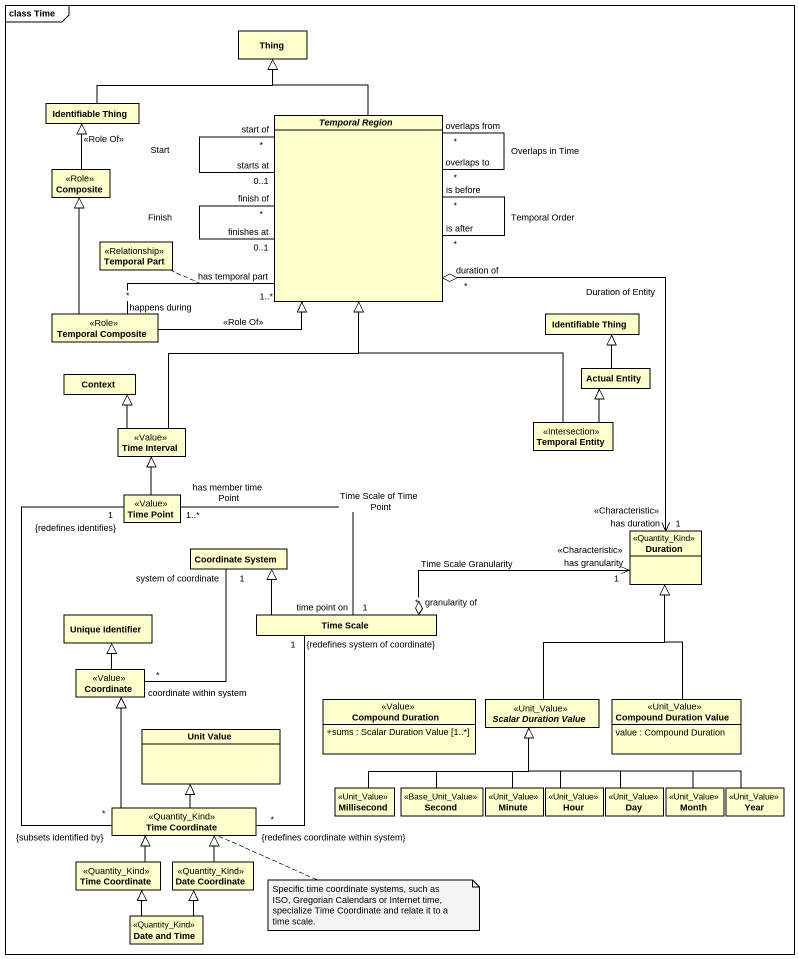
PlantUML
@startuml
mainframe class Time
hide circle
hide empty members
skinparam classAttributeIconSize 0
class Thing
class "Identifiable Thing" as Identifiable_Thing
abstract class "Temporal Region" as Temporal_Region
class Composite <<Role>>
class "Temporal Part" as Temporal_Part <<Relationship>>
class "Temporal Composite" as Temporal_Composite <<Role>>
class "Identifiable Thing" as Identifiable_Thing_2
class Context
class "Actual Entity" as Actual_Entity
class "Temporal Entity" as Temporal_Entity <<Intersection>>
class "Time Interval" as Time_Interval <<Value>>
class "Time Point" as Time_Point <<Value>>
class Duration <<Quantity_Kind>>
class "Coordinate System" as Coordinate_System
class "Unique Identifier" as Unique_Identifier
class "Time Scale" as Time_Scale
class Coordinate <<Value>>
class "Unit Value" as Unit_Value
class "Compound Duration" as Compound_Duration <<Value>> {
  +sums : Scalar Duration Value [1..*]
}
abstract class "Scalar Duration Value" as Scalar_Duration_Value <<Unit_Value>>
class "Compound Duration Value" as Compound_Duration_Value <<Unit_Value>> {
  value : Compound Duration
}
class "Time Coordinate" as Time_Coordinate <<Quantity_Kind>>
class Millisecond <<Unit_Value>>
class Second <<Base_Unit_Value>>
class Minute <<Unit_Value>>
class Hour <<Unit_Value>>
class Day <<Unit_Value>>
class Month <<Unit_Value>>
class Year <<Unit_Value>>
class "Time Coordinate" as Time_Coordinate_2 <<Quantity_Kind>>
class "Date Coordinate" as Date_Coordinate <<Quantity_Kind>>
class "Date and Time" as Date_and_Time <<Quantity_Kind>>
Identifiable_Thing -right-|> Thing
Temporal_Region -up-|> Thing
Temporal_Region "overlaps to\n*" -- "overlaps from\n*" Temporal_Region : Overlaps in Time
Temporal_Region "finishes at\n0..1" -- "finish of\n*" Temporal_Region : Finish
Temporal_Region "starts at\n0..1" -- "start of\n*" Temporal_Region : Start
Temporal_Region "is before\n*" -- "is after\n*" Temporal_Region : Temporal Order
Temporal_Region "has temporal part\n1..*" -left- "happens during\n*" Temporal_Composite
(Temporal_Region, Temporal_Composite) .. Temporal_Part
Composite -up-|> Identifiable_Thing : <<Role Of>>
Temporal_Composite -right-|> Temporal_Region : <<Role Of>>
Temporal_Composite -up-|> Composite
Actual_Entity -up-|> Identifiable_Thing_2
Temporal_Entity -up-|> Temporal_Region
Temporal_Entity -up-|> Actual_Entity
Time_Interval -up-|> Temporal_Region
Time_Interval -up-|> Context
Time_Point -up-|> Time_Interval
Time_Point "1..*\nhas member time Point" -right- "1\ntime point on" Time_Scale : Time Scale of Time Point
Duration "has duration\n1\n<<Characteristic>>" <-up-o "duration of\n*" Temporal_Region : Duration of Entity
Time_Scale "*\ngranularity of" o-right-> "1\nhas granularity\n<<Characteristic>>" Duration : Time Scale Granularity
Time_Scale -up-|> Coordinate_System
Time_Scale "1\n{redefines system of coordinate}" -- "*\n{redefines coordinate within system}" Time_Coordinate
Coordinate "coordinate within system\n*" -up- "system of coordinate\n1" Coordinate_System
Coordinate -up-|> Unique_Identifier
Scalar_Duration_Value -up-|> Duration
Compound_Duration_Value -up-|> Duration
Time_Coordinate "*\n{subsets identified by}" -up- "1\n{redefines identifies}" Time_Point
Time_Coordinate -up-|> Coordinate
Time_Coordinate -up-|> Unit_Value
Millisecond -right-|> Scalar_Duration_Value
Second -up-|> Scalar_Duration_Value
Minute -up-|> Scalar_Duration_Value
Hour -up-|> Scalar_Duration_Value
Day -up-|> Scalar_Duration_Value
Month -left-|> Scalar_Duration_Value
Year -left-|> Scalar_Duration_Value
Time_Coordinate_2 -up-|> Time_Coordinate
Date_Coordinate -up-|> Time_Coordinate
Date_and_Time -up-|> Time_Coordinate_2
Date_and_Time -up-|> Date_Coordinate
note right of Time_Coordinate : Specific time coordinate systems, such as ISO, Gregorian Calendars or Internet time, specialize Time Coordinate and relate it to a time scale.
@enduml
